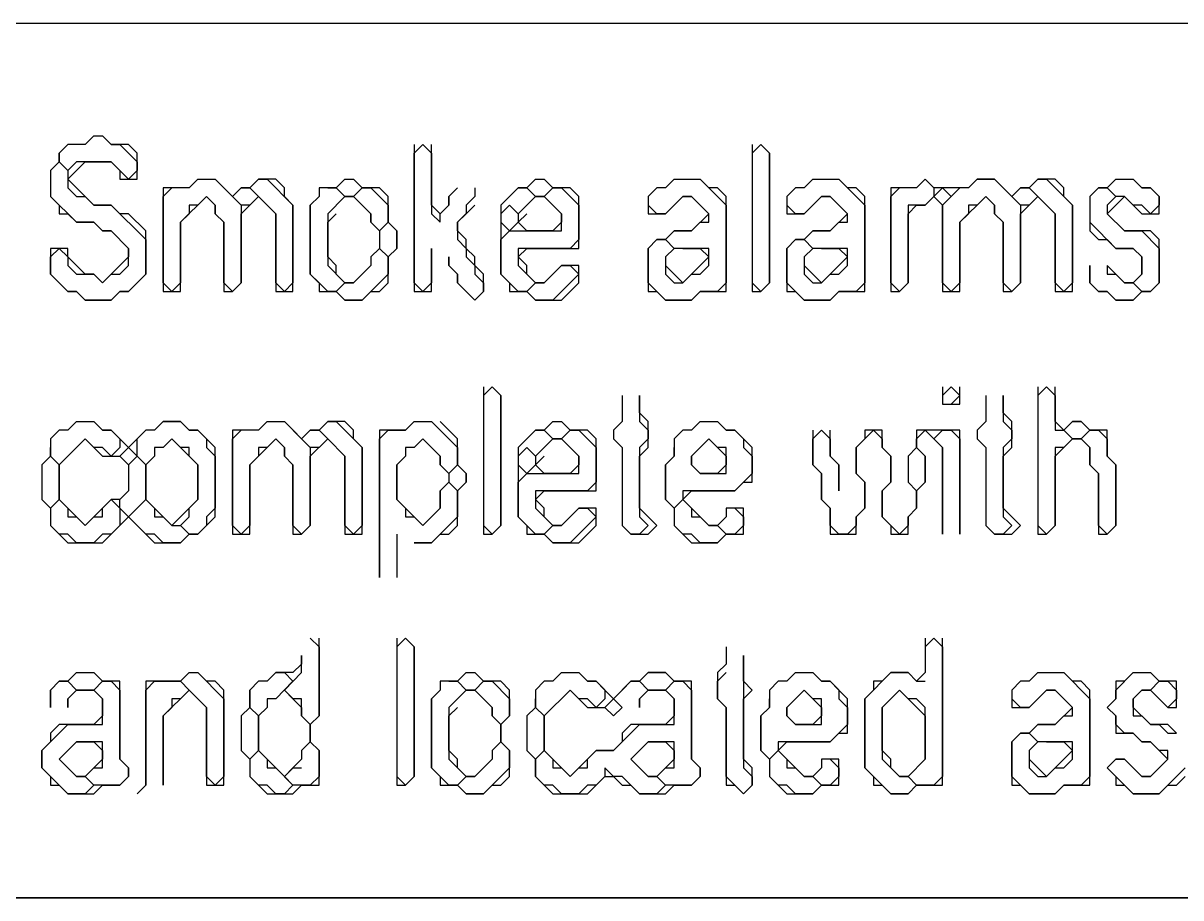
# Model space of a CAD drawing. Header units: metres. Extents: x 29 to 985, y 15 to 633.
# Drawn here: x 257.22 to 283.43, y 56.47 to 76.27 of the extents above; entities that cross this region are included whole.
import ezdxf

# ---------------------------------------------------------------- set-up
doc = ezdxf.new("R2010")
doc.units = ezdxf.units.M
doc.layers.add('ORIGINAL_DRAWING', color=8, linetype='CONTINUOUS')

msp = doc.modelspace()

# ---------------------------------------------------------------- linework, layer by layer
at = {"layer": 'ORIGINAL_DRAWING'}
for points in [[(241.176, 76.078), (241.373, 76.275), (352.353, 76.275), (352.549, 76.078), (352.549, 56.667), (352.353, 56.471), (241.373, 56.471), (241.176, 56.667)], [(241.176, 76.275), (241.176, 56.471), (352.549, 56.471), (352.549, 76.275)], [(258.824, 73.725), (258.627, 73.529), (258.235, 73.529), (258.039, 73.333), (258.039, 73.137), (257.843, 72.941), (257.843, 72.353), (258.039, 72.157), (258.039, 71.961), (258.235, 71.961), (258.431, 71.765), (258.824, 71.765), (259.02, 71.569), (259.216, 71.569), (259.608, 71.176), (259.608, 70.98), (259.02, 70.392), (258.824, 70.588), (258.627, 70.588), (258.235, 70.98), (258.235, 71.176), (257.843, 71.176), (257.843, 70.588), (258.235, 70.196), (258.431, 70.196), (258.627, 70), (259.216, 70), (259.412, 70.196), (259.608, 70.196), (260, 70.588), (260, 71.569), (259.608, 71.961), (259.412, 71.961), (259.216, 72.157), (258.824, 72.157), (258.235, 72.745), (258.627, 73.137), (259.216, 73.137), (259.412, 72.941), (259.412, 72.745), (259.804, 72.745), (259.804, 73.333), (259.608, 73.529), (259.216, 73.529), (259.02, 73.725)], [(258.627, 73.529), (258.824, 73.725), (259.02, 73.725), (259.216, 73.529), (259.412, 73.529), (259.804, 73.137), (259.804, 72.941), (259.608, 72.745), (259.216, 73.137), (258.431, 73.137), (258.235, 72.941), (258.039, 73.137), (258.039, 73.333), (258.235, 73.529)], [(266.078, 73.529), (266.078, 70.196), (266.471, 70.196), (266.471, 71.176), (266.471, 70.392), (266.275, 70.196), (266.078, 70.392), (266.078, 73.333), (266.275, 73.529), (266.471, 73.333), (266.471, 71.961), (266.667, 71.765), (266.667, 71.961), (266.863, 72.157), (266.863, 72.353), (267.059, 72.549), (266.863, 72.353), (266.863, 72.157), (266.667, 71.961), (266.471, 72.157), (266.471, 73.529)], [(273.725, 73.333), (273.922, 73.529), (274.118, 73.333), (274.118, 70.392), (273.922, 70.196), (273.725, 70.392)], [(273.725, 73.529), (273.725, 70.196), (273.922, 70.196), (274.118, 70.392), (274.118, 73.333), (273.922, 73.529)], [(257.843, 72.941), (258.039, 73.137), (258.235, 72.941), (258.235, 72.549), (258.431, 72.353), (258.627, 72.353), (258.824, 72.157), (259.216, 72.157), (260, 71.373), (260, 70.588), (259.608, 70.196), (259.412, 70.196), (259.216, 70), (258.627, 70), (258.431, 70.196), (258.235, 70.196), (257.843, 70.588), (257.843, 70.98), (258.039, 71.176), (258.235, 70.98), (258.235, 70.784), (258.431, 70.588), (258.824, 70.588), (259.02, 70.392), (259.216, 70.588), (259.412, 70.588), (259.608, 70.784), (259.608, 71.176), (259.216, 71.569), (259.02, 71.569), (258.824, 71.765), (258.431, 71.765), (257.843, 72.353)], [(260.98, 72.549), (261.176, 72.745), (261.569, 72.745), (262.157, 72.157), (262.157, 70.392), (261.961, 70.196), (261.765, 70.392), (261.765, 71.765), (261.569, 71.961), (261.569, 72.157), (261.373, 72.353), (261.176, 72.157), (260.98, 72.157), (260.98, 71.961), (260.784, 71.765), (260.784, 70.392), (260.588, 70.196), (260.392, 70.392), (260.392, 72.353), (260.588, 72.549)], [(261.176, 72.745), (260.98, 72.549), (260.392, 72.549), (260.392, 70.196), (260.784, 70.196), (260.784, 71.765), (261.373, 72.353), (261.569, 72.157), (261.569, 71.961), (261.765, 71.765), (261.765, 70.196), (261.961, 70.196), (262.157, 70.392), (262.157, 71.961), (262.549, 72.353), (262.941, 71.961), (262.941, 70.196), (263.333, 70.196), (263.333, 72.157), (263.137, 72.353), (263.137, 72.549), (262.941, 72.745), (262.549, 72.745), (262.353, 72.549), (262.157, 72.549), (261.961, 72.353), (261.569, 72.745)], [(262.353, 72.549), (262.549, 72.745), (262.745, 72.745), (263.333, 72.157), (263.333, 70.392), (263.137, 70.196), (262.941, 70.392), (262.941, 71.961)], [(264.51, 72.745), (264.314, 72.549), (263.922, 72.549), (263.922, 72.353), (263.725, 72.157), (263.725, 70.588), (263.922, 70.392), (263.922, 70.196), (264.314, 70.196), (264.51, 70), (264.902, 70), (265.098, 70.196), (265.294, 70.196), (265.49, 70.392), (265.49, 70.98), (265.686, 71.176), (265.686, 71.569), (265.49, 71.765), (265.49, 72.353), (265.294, 72.549), (264.902, 72.549), (264.706, 72.745)], [(264.314, 72.549), (264.51, 72.745), (264.706, 72.745), (264.902, 72.549), (264.706, 72.353), (264.51, 72.353)], [(268.824, 72.745), (268.627, 72.549), (268.431, 72.549), (268.039, 72.157), (268.039, 70.588), (268.235, 70.392), (268.235, 70.196), (268.627, 70.196), (268.824, 70), (269.412, 70), (269.804, 70.392), (269.804, 70.784), (269.412, 70.784), (269.02, 70.392), (268.824, 70.392), (268.627, 70.588), (268.627, 70.784), (268.431, 70.98), (268.627, 71.176), (269.804, 71.176), (269.804, 72.353), (269.608, 72.549), (269.216, 72.549), (269.02, 72.745)], [(268.627, 72.549), (268.824, 72.745), (269.02, 72.745), (269.216, 72.549), (269.02, 72.353), (268.824, 72.353)], [(271.961, 72.745), (272.549, 72.745), (273.137, 72.157), (273.137, 70.392), (272.941, 70.196), (272.549, 70.196), (272.353, 70), (271.765, 70), (271.373, 70.392), (271.373, 71.176), (271.569, 71.373), (271.765, 71.373), (271.961, 71.176), (271.765, 70.98), (271.765, 70.588), (271.961, 70.392), (272.157, 70.392), (272.353, 70.588), (272.549, 70.588), (272.745, 70.784), (272.745, 71.176), (271.961, 71.176), (271.765, 71.373), (271.961, 71.569), (272.353, 71.569), (272.549, 71.765), (272.745, 71.765), (272.745, 71.961), (272.353, 72.353), (272.157, 72.353), (271.765, 71.961), (271.569, 71.961), (271.373, 72.157)], [(271.961, 72.745), (271.765, 72.549), (271.569, 72.549), (271.373, 72.353), (271.373, 71.961), (271.765, 71.961), (272.157, 72.353), (272.353, 72.353), (272.745, 71.961), (272.353, 71.569), (271.961, 71.569), (271.765, 71.373), (271.569, 71.373), (271.373, 71.176), (271.373, 70.196), (271.569, 70.196), (271.765, 70), (272.353, 70), (272.549, 70.196), (273.137, 70.196), (273.137, 72.353), (272.941, 72.549), (272.745, 72.549), (272.549, 72.745)], [(275.098, 72.745), (275.686, 72.745), (276.275, 72.157), (276.275, 70.392), (276.078, 70.196), (275.686, 70.196), (275.49, 70), (274.902, 70), (274.51, 70.392), (274.51, 71.176), (274.706, 71.373), (274.902, 71.373), (275.098, 71.176), (274.902, 70.98), (274.902, 70.588), (275.098, 70.392), (275.294, 70.392), (275.49, 70.588), (275.686, 70.588), (275.882, 70.784), (275.882, 71.176), (275.098, 71.176), (274.902, 71.373), (275.098, 71.569), (275.49, 71.569), (275.686, 71.765), (275.882, 71.765), (275.882, 71.961), (275.49, 72.353), (275.294, 72.353), (274.902, 71.961), (274.706, 71.961), (274.51, 72.157)], [(275.098, 72.745), (274.902, 72.549), (274.706, 72.549), (274.51, 72.353), (274.51, 71.961), (274.902, 71.961), (275.294, 72.353), (275.49, 72.353), (275.882, 71.961), (275.49, 71.569), (275.098, 71.569), (274.902, 71.373), (274.706, 71.373), (274.51, 71.176), (274.51, 70.196), (274.706, 70.196), (274.902, 70), (275.49, 70), (275.686, 70.196), (276.275, 70.196), (276.275, 72.353), (276.078, 72.549), (275.882, 72.549), (275.686, 72.745)], [(277.451, 72.549), (277.647, 72.745), (277.843, 72.549), (277.843, 72.353), (277.647, 72.157), (277.255, 72.157), (277.255, 70.392), (277.059, 70.196), (276.863, 70.392), (276.863, 72.353), (277.059, 72.549)], [(277.647, 72.745), (277.451, 72.549), (276.863, 72.549), (276.863, 70.196), (277.059, 70.196), (277.255, 70.392), (277.255, 71.961), (277.451, 72.157), (277.647, 72.157), (277.843, 72.353), (278.039, 72.157), (278.039, 70.196), (278.431, 70.196), (278.431, 71.765), (279.02, 72.353), (279.216, 72.157), (279.216, 71.961), (279.412, 71.765), (279.412, 70.196), (279.608, 70.196), (279.804, 70.392), (279.804, 71.961), (280.196, 72.353), (280.588, 71.961), (280.588, 70.196), (280.98, 70.196), (280.98, 72.157), (280.784, 72.353), (280.784, 72.549), (280.588, 72.745), (280.196, 72.745), (280, 72.549), (279.804, 72.549), (279.608, 72.353), (279.216, 72.745), (278.824, 72.745), (278.627, 72.549), (277.843, 72.549)], [(278.627, 72.549), (278.824, 72.745), (279.216, 72.745), (279.804, 72.157), (279.804, 70.392), (279.608, 70.196), (279.412, 70.392), (279.412, 71.765), (279.216, 71.961), (279.216, 72.157), (279.02, 72.353), (278.824, 72.157), (278.627, 72.157), (278.627, 71.961), (278.431, 71.765), (278.431, 70.392), (278.235, 70.196), (278.039, 70.392), (278.039, 72.157), (278.431, 72.549)], [(280, 72.549), (280.196, 72.745), (280.392, 72.745), (280.98, 72.157), (280.98, 70.392), (280.784, 70.196), (280.588, 70.392), (280.588, 71.961)], [(281.961, 72.745), (281.765, 72.549), (281.569, 72.549), (281.373, 72.353), (281.373, 71.569), (281.569, 71.373), (281.765, 71.373), (281.961, 71.176), (282.353, 71.176), (282.549, 70.98), (282.549, 70.588), (282.353, 70.392), (282.157, 70.392), (281.765, 70.784), (281.765, 70.588), (281.961, 70.588), (282.157, 70.392), (282.353, 70.392), (282.549, 70.196), (282.353, 70), (281.961, 70), (281.765, 70.196), (281.569, 70.196), (281.373, 70.392), (281.373, 70.784), (281.373, 70.392), (281.569, 70.196), (281.765, 70.196), (281.961, 70), (282.353, 70), (282.549, 70.196), (282.745, 70.196), (282.941, 70.392), (282.941, 71.373), (282.745, 71.569), (282.157, 71.569), (281.765, 71.961), (282.157, 72.353), (282.549, 71.961), (282.941, 71.961), (282.941, 72.353), (282.745, 72.549), (282.549, 72.549), (282.353, 72.745)], [(281.765, 72.549), (281.961, 72.745), (282.353, 72.745), (282.549, 72.549), (282.745, 72.549), (282.941, 72.353), (282.941, 72.157), (282.745, 71.961), (282.549, 72.157), (282.353, 72.157), (282.157, 72.353), (281.961, 72.353)], [(261.961, 72.353), (262.157, 72.549), (262.353, 72.549), (262.549, 72.353), (262.353, 72.157), (262.157, 72.157)], [(264.118, 72.549), (264.314, 72.549), (264.51, 72.353), (264.118, 71.961), (264.118, 70.784), (264.51, 70.392), (264.314, 70.196), (264.118, 70.196), (263.725, 70.588), (263.725, 72.157)], [(264.314, 72.157), (264.51, 72.353), (264.706, 72.353), (265.098, 71.961), (265.098, 71.765), (265.294, 71.569), (265.294, 71.176), (265.098, 70.98), (265.098, 70.784), (264.706, 70.392), (264.51, 70.392), (264.314, 70.588), (264.314, 70.784), (264.118, 70.98), (264.118, 71.765), (264.314, 71.961)], [(264.706, 72.353), (264.902, 72.549), (265.098, 72.549), (265.49, 72.157), (265.49, 71.765), (265.294, 71.569), (265.098, 71.765), (265.098, 71.961)], [(267.451, 72.549), (267.451, 72.353), (267.255, 72.157), (267.255, 71.961), (267.059, 71.765), (267.059, 71.373), (267.255, 71.176), (267.255, 70.98), (267.451, 70.784), (267.451, 70.588), (267.647, 70.392), (267.647, 70.196), (267.451, 70), (267.059, 70.392), (267.059, 70.588), (266.863, 70.784), (266.863, 70.98), (266.863, 70.784), (267.059, 70.588), (267.059, 70.392), (267.451, 70), (267.647, 70.196), (267.647, 70.588), (267.451, 70.784), (267.451, 70.98), (267.255, 71.176), (267.255, 71.373), (267.059, 71.569), (267.059, 71.765), (267.451, 72.157)], [(269.02, 72.353), (269.216, 72.549), (269.412, 72.549), (269.804, 72.157), (269.804, 71.373), (269.608, 71.176), (268.431, 71.176), (268.431, 70.784), (268.824, 70.392), (268.627, 70.196), (268.431, 70.196), (268.039, 70.588), (268.039, 71.373), (268.235, 71.569), (269.412, 71.569), (269.412, 71.961)], [(268.235, 72.353), (268.431, 72.549), (268.627, 72.549), (268.824, 72.353), (268.431, 71.961), (268.235, 72.157)], [(268.627, 72.157), (268.824, 72.353), (269.02, 72.353), (269.412, 71.961), (269.412, 71.765), (269.216, 71.569), (268.627, 71.569), (268.431, 71.765), (268.627, 71.961)], [(277.843, 72.353), (278.039, 72.549), (278.235, 72.353), (278.039, 72.157)], [(279.608, 72.353), (279.804, 72.549), (280, 72.549), (280.196, 72.353), (280, 72.157), (279.804, 72.157)], [(281.373, 72.353), (281.569, 72.549), (281.765, 72.549), (281.961, 72.353), (281.765, 72.157), (281.765, 71.961), (282.157, 71.569), (282.549, 71.569), (282.941, 71.176), (282.941, 70.392), (282.745, 70.196), (282.549, 70.196), (282.353, 70.392), (282.549, 70.588), (282.549, 70.98), (282.353, 71.176), (281.961, 71.176), (281.373, 71.765)], [(268.039, 71.961), (268.235, 72.157), (268.431, 71.961), (268.431, 71.765), (268.235, 71.569), (268.039, 71.765)], [(265.294, 71.569), (265.49, 71.765), (265.686, 71.569), (265.686, 71.176), (265.49, 70.98), (265.294, 71.176)], [(265.098, 70.98), (265.294, 71.176), (265.49, 70.98), (265.49, 70.588), (264.902, 70), (264.51, 70), (264.314, 70.196), (264.51, 70.392), (264.706, 70.392), (265.098, 70.784)], [(272.157, 71.176), (272.549, 71.176), (272.745, 70.98), (272.157, 70.392), (271.765, 70.784)], [(275.294, 71.176), (275.686, 71.176), (275.882, 70.98), (275.294, 70.392), (274.902, 70.784)], [(269.412, 70.784), (269.608, 70.784), (269.804, 70.588), (269.216, 70), (268.824, 70), (268.627, 70.196), (268.824, 70.392), (269.02, 70.392)], [(267.647, 67.843), (267.843, 68.039), (268.039, 67.843), (268.039, 64.902), (267.843, 64.706), (267.647, 64.902)], [(267.647, 68.039), (267.647, 64.706), (267.843, 64.706), (268.039, 64.902), (268.039, 67.843), (267.843, 68.039)], [(278.039, 67.843), (278.235, 68.039), (278.431, 67.843), (278.235, 67.647)], [(278.039, 68.039), (278.039, 67.647), (278.431, 67.647), (278.431, 68.039)], [(280.196, 67.843), (280.392, 68.039), (280.588, 67.843), (280.588, 67.059), (280.784, 67.059), (280.98, 66.863), (280.784, 66.667), (280.588, 66.667), (280.588, 64.902), (280.392, 64.706), (280.196, 64.902)], [(280.196, 68.039), (280.196, 64.706), (280.392, 64.706), (280.588, 64.902), (280.588, 66.471), (280.98, 66.863), (281.176, 66.863), (281.373, 66.667), (281.373, 66.275), (281.569, 66.078), (281.569, 64.706), (281.765, 64.706), (281.961, 64.902), (281.961, 66.275), (281.765, 66.471), (281.765, 67.059), (281.373, 67.059), (281.176, 67.255), (280.98, 67.255), (280.784, 67.059), (280.588, 67.255), (280.588, 68.039)], [(270.784, 67.843), (270.784, 67.255), (270.588, 67.059), (270.588, 66.863), (270.784, 66.667), (270.784, 64.902), (270.98, 64.706), (271.373, 64.706), (271.569, 64.902), (271.176, 65.294), (271.176, 66.471), (271.373, 66.667), (271.373, 67.255), (271.176, 67.451), (271.176, 67.843), (271.176, 67.255), (271.373, 67.059), (271.373, 66.863), (271.176, 66.667), (271.176, 65.098), (271.373, 64.902), (271.176, 64.706), (270.98, 64.706), (270.784, 64.902)], [(279.02, 67.843), (279.02, 67.255), (278.824, 67.059), (278.824, 66.863), (279.02, 66.667), (279.02, 64.902), (279.216, 64.706), (279.608, 64.706), (279.804, 64.902), (279.412, 65.294), (279.412, 66.471), (279.608, 66.667), (279.608, 67.255), (279.412, 67.451), (279.412, 67.843), (279.412, 67.255), (279.608, 67.059), (279.608, 66.863), (279.412, 66.667), (279.412, 65.098), (279.608, 64.902), (279.412, 64.706), (279.216, 64.706), (279.02, 64.902)], [(258.431, 67.255), (258.235, 67.059), (258.039, 67.059), (257.843, 66.863), (257.843, 66.471), (257.647, 66.275), (257.647, 65.49), (257.843, 65.294), (257.843, 64.902), (258.235, 64.51), (259.02, 64.51), (259.608, 65.098), (260.196, 64.51), (260.784, 64.51), (260.98, 64.706), (261.176, 64.706), (261.569, 65.098), (261.569, 66.667), (261.176, 67.059), (260.98, 67.059), (260.784, 67.255), (260.392, 67.255), (260.196, 67.059), (260, 67.059), (259.608, 66.667), (259.216, 67.059), (259.02, 67.059), (258.824, 67.255)], [(258.431, 67.255), (258.824, 67.255), (259.02, 67.059), (259.216, 67.059), (259.412, 66.863), (259.412, 66.667), (259.216, 66.471), (259.02, 66.667), (258.824, 66.667), (258.627, 66.863), (258.039, 66.275), (257.843, 66.471), (257.843, 66.667)], [(260.196, 67.059), (260.392, 67.255), (260.784, 67.255), (260.98, 67.059), (261.176, 67.059), (261.373, 66.863), (261.373, 66.667), (261.569, 66.471), (261.569, 65.294), (261.373, 65.098), (261.373, 64.902), (261.176, 64.706), (260.98, 64.706), (260.784, 64.902), (260.98, 65.098), (260.98, 65.294), (261.176, 65.49), (261.176, 66.275), (260.98, 66.471), (260.98, 66.667), (260.784, 66.667), (260.588, 66.863), (260.392, 66.667), (260.196, 66.667), (260.196, 66.471), (260, 66.275), (259.804, 66.471), (259.804, 66.863), (260, 67.059)], [(262.549, 67.059), (262.745, 67.255), (263.137, 67.255), (263.725, 66.667), (263.725, 64.902), (263.529, 64.706), (263.333, 64.902), (263.333, 66.275), (263.137, 66.471), (263.137, 66.667), (262.941, 66.863), (262.745, 66.667), (262.549, 66.667), (262.549, 66.471), (262.353, 66.275), (262.353, 64.902), (262.157, 64.706), (261.961, 64.902), (261.961, 66.863), (262.157, 67.059)], [(262.745, 67.255), (262.549, 67.059), (261.961, 67.059), (261.961, 64.706), (262.353, 64.706), (262.353, 66.275), (262.941, 66.863), (263.137, 66.667), (263.137, 66.471), (263.333, 66.275), (263.333, 64.706), (263.529, 64.706), (263.725, 64.902), (263.725, 66.471), (264.118, 66.863), (264.51, 66.471), (264.51, 64.706), (264.902, 64.706), (264.902, 66.667), (264.706, 66.863), (264.706, 67.059), (264.51, 67.255), (264.118, 67.255), (263.922, 67.059), (263.725, 67.059), (263.529, 66.863), (263.137, 67.255)], [(263.922, 67.059), (264.118, 67.255), (264.314, 67.255), (264.902, 66.667), (264.902, 64.902), (264.706, 64.706), (264.51, 64.902), (264.51, 66.471)], [(266.078, 67.255), (265.882, 67.059), (265.294, 67.059), (265.294, 63.725), (265.294, 66.863), (265.49, 67.059), (265.882, 67.059), (266.078, 67.255), (266.471, 67.255), (267.059, 66.667), (267.059, 66.275), (266.863, 66.078), (266.667, 66.275), (266.667, 66.471), (266.275, 66.863), (266.078, 66.667), (265.882, 66.667), (265.882, 66.471), (265.686, 66.275), (265.686, 65.49), (265.882, 65.294), (265.882, 65.098), (266.078, 65.098), (266.275, 64.902), (266.667, 65.294), (266.667, 65.686), (266.863, 65.882), (267.059, 65.686), (267.059, 65.098), (266.471, 64.51), (266.078, 64.51), (266.471, 64.51), (266.667, 64.706), (266.863, 64.706), (267.059, 64.902), (267.059, 65.686), (267.255, 65.882), (267.255, 66.078), (267.059, 66.275), (267.059, 66.863), (266.667, 67.255)], [(269.216, 67.255), (269.02, 67.059), (268.824, 67.059), (268.431, 66.667), (268.431, 65.098), (268.627, 64.902), (268.627, 64.706), (269.02, 64.706), (269.216, 64.51), (269.804, 64.51), (270.196, 64.902), (270.196, 65.294), (269.804, 65.294), (269.412, 64.902), (269.216, 64.902), (269.02, 65.098), (269.02, 65.294), (268.824, 65.49), (269.02, 65.686), (270.196, 65.686), (270.196, 66.863), (270, 67.059), (269.608, 67.059), (269.412, 67.255)], [(269.02, 67.059), (269.216, 67.255), (269.412, 67.255), (269.608, 67.059), (269.412, 66.863), (269.216, 66.863)], [(272.549, 67.255), (272.941, 67.255), (273.137, 67.059), (273.333, 67.059), (273.529, 66.863), (273.529, 66.667), (273.725, 66.471), (273.725, 66.078), (273.333, 65.686), (272.157, 65.686), (272.157, 65.49), (271.961, 65.294), (271.765, 65.49), (271.765, 66.275), (271.961, 66.471), (271.961, 66.667)], [(272.549, 67.255), (272.353, 67.059), (272.157, 67.059), (271.961, 66.863), (271.961, 66.471), (271.765, 66.275), (271.765, 65.49), (271.961, 65.294), (271.961, 64.902), (272.353, 64.51), (272.941, 64.51), (273.137, 64.706), (273.529, 64.706), (273.529, 65.294), (273.137, 65.294), (273.137, 65.098), (272.941, 64.902), (272.745, 64.902), (272.157, 65.49), (272.353, 65.686), (273.333, 65.686), (273.529, 65.882), (273.725, 65.882), (273.725, 66.667), (273.333, 67.059), (273.137, 67.059), (272.941, 67.255)], [(280.784, 67.059), (280.98, 67.255), (281.176, 67.255), (281.373, 67.059), (281.176, 66.863), (280.98, 66.863)], [(258.627, 66.863), (259.02, 66.471), (259.412, 66.471), (259.608, 66.275), (259.608, 65.686), (259.412, 65.49), (259.216, 65.49), (258.627, 64.902), (258.039, 65.49), (258.039, 66.275)], [(260.588, 66.863), (261.176, 66.275), (261.176, 65.49), (260.588, 64.902), (260, 65.49), (260, 66.275)], [(263.529, 66.863), (263.725, 67.059), (263.922, 67.059), (264.118, 66.863), (263.922, 66.667), (263.725, 66.667)], [(266.275, 66.863), (266.667, 66.471), (266.667, 66.275), (266.863, 66.078), (266.863, 65.882), (266.667, 65.686), (266.667, 65.294), (266.275, 64.902), (265.686, 65.49), (265.686, 66.275)], [(269.412, 66.863), (269.608, 67.059), (269.804, 67.059), (270.196, 66.667), (270.196, 65.882), (270, 65.686), (268.824, 65.686), (268.824, 65.294), (269.216, 64.902), (269.02, 64.706), (268.824, 64.706), (268.431, 65.098), (268.431, 65.882), (268.627, 66.078), (269.804, 66.078), (269.804, 66.471)], [(268.627, 66.863), (268.824, 67.059), (269.02, 67.059), (269.216, 66.863), (268.824, 66.471), (268.627, 66.667)], [(269.02, 66.667), (269.216, 66.863), (269.412, 66.863), (269.804, 66.471), (269.804, 66.275), (269.608, 66.078), (269.02, 66.078), (268.824, 66.275), (269.02, 66.471)], [(272.745, 66.863), (273.137, 66.471), (273.137, 66.275), (272.941, 66.078), (272.549, 66.078), (272.353, 66.275), (272.353, 66.471)], [(272.745, 66.863), (272.353, 66.471), (272.353, 66.275), (272.549, 66.078), (273.137, 66.078), (273.137, 66.667), (272.941, 66.667)], [(275.098, 67.059), (275.098, 66.275), (275.294, 66.078), (275.294, 65.49), (275.49, 65.294), (275.49, 64.706), (276.078, 64.706), (276.078, 65.098), (276.275, 65.294), (276.275, 65.882), (276.078, 66.078), (276.078, 66.667), (276.471, 67.059), (276.667, 66.863), (276.667, 66.667), (276.863, 66.471), (276.863, 65.882), (276.667, 65.686), (276.667, 65.098), (276.863, 64.902), (276.863, 64.706), (277.255, 64.706), (277.255, 65.098), (277.451, 65.294), (277.451, 65.686), (277.647, 65.882), (277.647, 66.471), (277.451, 66.667), (277.451, 66.863), (277.647, 67.059), (278.039, 66.667), (278.039, 64.706), (278.039, 66.667), (277.843, 66.863), (278.039, 67.059), (278.235, 67.059), (278.431, 66.863), (278.431, 64.706), (278.431, 67.059), (277.451, 67.059), (277.451, 66.667), (277.255, 66.471), (277.255, 65.882), (277.451, 65.686), (277.451, 65.294), (277.255, 65.098), (277.255, 64.902), (277.059, 64.706), (276.667, 65.098), (276.667, 65.686), (276.863, 65.882), (276.863, 66.471), (276.667, 66.667), (276.667, 67.059), (276.275, 67.059), (276.275, 66.863), (276.078, 66.667), (276.078, 66.078), (276.275, 65.882), (276.275, 65.294), (276.078, 65.098), (276.078, 64.902), (275.882, 64.706), (275.686, 64.706), (275.49, 64.902), (275.49, 65.294), (275.294, 65.49), (275.294, 66.078), (275.098, 66.275), (275.098, 66.863), (275.294, 67.059), (275.49, 66.863), (275.49, 66.471), (275.686, 66.275), (275.686, 65.686), (275.686, 66.275), (275.49, 66.471), (275.49, 67.059)], [(281.176, 66.863), (281.373, 67.059), (281.569, 67.059), (281.765, 66.863), (281.765, 66.471), (281.961, 66.275), (281.961, 64.902), (281.765, 64.706), (281.569, 64.902), (281.569, 66.078), (281.373, 66.275), (281.373, 66.667)], [(259.412, 66.471), (259.608, 66.667), (259.804, 66.471), (259.608, 66.275)], [(268.431, 66.471), (268.627, 66.667), (268.824, 66.471), (268.824, 66.275), (268.627, 66.078), (268.431, 66.275)], [(277.255, 66.471), (277.451, 66.667), (277.647, 66.471), (277.647, 65.882), (277.451, 65.686), (277.255, 65.882)], [(257.647, 66.275), (257.843, 66.471), (258.039, 66.275), (258.039, 65.49), (257.843, 65.294), (257.647, 65.49)], [(259.608, 66.275), (259.804, 66.471), (260, 66.275), (260, 65.49), (259.608, 65.098), (259.412, 65.294), (259.412, 65.49), (259.608, 65.686)], [(266.863, 66.078), (267.059, 66.275), (267.255, 66.078), (267.255, 65.882), (267.059, 65.686), (266.863, 65.882)], [(257.843, 65.294), (258.039, 65.49), (258.235, 65.294), (258.235, 65.098), (258.431, 65.098), (258.627, 64.902), (258.824, 65.098), (259.02, 65.098), (259.02, 65.294), (259.216, 65.49), (259.412, 65.294), (259.412, 64.902), (259.216, 64.706), (259.02, 64.706), (258.824, 64.51), (258.431, 64.51), (258.235, 64.706), (258.039, 64.706), (257.843, 64.902)], [(259.804, 65.294), (260, 65.49), (260.196, 65.294), (260.196, 65.098), (260.392, 65.098), (260.588, 64.902), (260.784, 64.902), (260.98, 64.706), (260.784, 64.51), (260.392, 64.51), (260.196, 64.706), (260, 64.706), (259.804, 64.902)], [(269.804, 65.294), (270, 65.294), (270.196, 65.098), (269.608, 64.51), (269.216, 64.51), (269.02, 64.706), (269.216, 64.902), (269.412, 64.902)], [(271.961, 65.294), (272.157, 65.49), (272.353, 65.294), (272.353, 65.098), (272.549, 65.098), (272.745, 64.902), (272.941, 64.902), (273.137, 64.706), (272.941, 64.51), (272.549, 64.51), (272.353, 64.706), (272.157, 64.706), (271.961, 64.902)], [(273.333, 65.294), (273.529, 65.098), (273.529, 64.902), (273.333, 64.706), (273.137, 64.706), (272.941, 64.902)], [(265.686, 64.706), (265.686, 63.725)], [(263.725, 62.353), (263.922, 62.157), (263.922, 60.588), (263.725, 60.392), (263.529, 60.588), (263.529, 60.98), (263.333, 60.98), (263.137, 61.176), (263.529, 61.569), (263.529, 61.961), (263.529, 61.765), (263.333, 61.569), (262.941, 61.569), (262.745, 61.373), (262.549, 61.373), (262.353, 61.176), (262.353, 60.784), (262.157, 60.588), (262.157, 59.804), (262.353, 59.608), (262.353, 59.216), (262.745, 58.824), (263.333, 58.824), (263.529, 59.02), (263.922, 59.02), (263.922, 59.804), (263.725, 60), (263.725, 60.392), (263.922, 60.588), (263.922, 62.353)], [(265.686, 62.157), (265.882, 62.353), (266.078, 62.157), (266.078, 59.216), (265.882, 59.02), (265.686, 59.216)], [(265.686, 62.353), (265.686, 59.02), (265.882, 59.02), (266.078, 59.216), (266.078, 62.157), (265.882, 62.353)], [(273.137, 62.157), (273.137, 61.765), (272.941, 61.569), (272.941, 60.98), (273.137, 60.784), (273.137, 59.02), (273.333, 59.02), (273.529, 58.824), (273.725, 59.02), (273.725, 59.412), (273.529, 59.608), (273.529, 60.98), (273.725, 61.176), (273.529, 61.373), (273.529, 61.961), (273.529, 59.412), (273.725, 59.216), (273.725, 59.02), (273.529, 58.824), (273.137, 59.216), (273.137, 60.784), (272.941, 60.98), (272.941, 61.373), (273.137, 61.569)], [(277.647, 62.157), (277.843, 62.353), (278.039, 62.157), (278.039, 59.216), (277.843, 59.02), (277.451, 59.02), (277.255, 59.216), (277.647, 59.608), (277.647, 60.784), (277.451, 60.98), (277.255, 60.98), (277.059, 61.176), (276.667, 60.784), (276.667, 59.608), (277.059, 59.216), (277.255, 59.216), (277.451, 59.02), (277.255, 58.824), (276.863, 58.824), (276.275, 59.412), (276.275, 60.98), (276.863, 61.569), (277.255, 61.569), (277.451, 61.373), (277.647, 61.373)], [(277.647, 62.353), (277.647, 61.569), (277.451, 61.373), (277.255, 61.569), (276.863, 61.569), (276.667, 61.373), (276.471, 61.373), (276.471, 61.176), (276.275, 60.98), (276.275, 59.412), (276.471, 59.216), (276.471, 59.02), (276.667, 59.02), (276.863, 58.824), (277.255, 58.824), (277.451, 59.02), (278.039, 59.02), (278.039, 62.353)], [(258.431, 61.569), (258.235, 61.373), (258.039, 61.373), (257.843, 61.176), (257.843, 60.784), (257.843, 61.176), (258.039, 61.373), (258.235, 61.373), (258.431, 61.176), (258.235, 60.98), (258.235, 60.784), (258.235, 60.98), (258.431, 61.176), (258.824, 61.176), (259.02, 60.98), (259.02, 60.588), (258.824, 60.392), (258.039, 60.392), (257.843, 60.196), (257.843, 60), (257.647, 59.804), (257.647, 59.412), (257.843, 59.216), (257.843, 59.02), (258.039, 59.02), (258.235, 58.824), (258.824, 58.824), (259.02, 59.02), (259.412, 59.02), (259.608, 59.216), (259.608, 59.412), (259.412, 59.608), (259.412, 61.373), (259.02, 61.373), (258.824, 61.569)], [(258.824, 61.176), (259.02, 61.373), (259.216, 61.373), (259.412, 61.176), (259.412, 59.608), (259.608, 59.412), (259.608, 59.216), (259.412, 59.02), (258.824, 59.02), (258.627, 59.216), (258.824, 59.412), (259.02, 59.412), (259.02, 60), (258.431, 60), (258.039, 59.608), (258.431, 59.216), (258.627, 59.216), (258.824, 59.02), (258.627, 58.824), (258.235, 58.824), (257.647, 59.412), (257.647, 59.804), (258.235, 60.392), (259.02, 60.392), (259.02, 60.98)], [(258.235, 61.373), (258.431, 61.569), (258.824, 61.569), (259.02, 61.373), (258.824, 61.176), (258.431, 61.176)], [(260.98, 61.569), (260.784, 61.373), (260, 61.373), (260, 59.02), (259.804, 58.824), (260, 59.02), (260, 61.176), (260.196, 61.373), (260.784, 61.373), (260.98, 61.176), (260.784, 60.98), (260.588, 60.98), (260.588, 60.784), (260.392, 60.588), (260.392, 59.02), (260.392, 60.588), (260.98, 61.176), (261.373, 60.784), (261.373, 59.02), (261.765, 59.02), (261.765, 61.176), (261.569, 61.373), (261.373, 61.373), (261.176, 61.569)], [(260.784, 61.373), (260.98, 61.569), (261.176, 61.569), (261.765, 60.98), (261.765, 59.216), (261.569, 59.02), (261.373, 59.216), (261.373, 60.784)], [(262.745, 61.373), (262.941, 61.569), (263.137, 61.569), (263.333, 61.373), (262.941, 60.98), (262.745, 60.98), (262.745, 60.784), (262.549, 60.588), (262.353, 60.784), (262.353, 61.176), (262.549, 61.373)], [(267.255, 61.569), (267.059, 61.373), (266.667, 61.373), (266.667, 61.176), (266.471, 60.98), (266.471, 59.412), (266.667, 59.216), (266.667, 59.02), (267.059, 59.02), (267.255, 58.824), (267.647, 58.824), (267.843, 59.02), (268.039, 59.02), (268.235, 59.216), (268.235, 59.804), (268.039, 60), (268.039, 60.392), (268.235, 60.588), (268.235, 61.176), (268.039, 61.373), (267.647, 61.373), (267.451, 61.569)], [(266.863, 61.373), (267.059, 61.373), (267.255, 61.176), (266.863, 60.784), (266.863, 59.608), (267.255, 59.216), (267.059, 59.02), (266.863, 59.02), (266.471, 59.412), (266.471, 60.98)], [(267.059, 61.373), (267.255, 61.569), (267.451, 61.569), (267.647, 61.373), (267.451, 61.176), (267.255, 61.176)], [(267.451, 61.176), (267.647, 61.373), (267.843, 61.373), (268.235, 60.98), (268.235, 60.588), (268.039, 60.392), (267.843, 60.588), (267.843, 60.784)], [(269.412, 61.569), (269.216, 61.373), (269.02, 61.373), (268.824, 61.176), (268.824, 60.784), (268.627, 60.588), (268.627, 59.804), (268.824, 59.608), (268.824, 59.216), (269.216, 58.824), (270, 58.824), (270.392, 59.216), (270.588, 59.216), (270.784, 59.02), (270.98, 59.02), (271.176, 58.824), (271.765, 58.824), (271.961, 59.02), (272.353, 59.02), (272.549, 59.216), (272.549, 59.412), (272.353, 59.608), (272.353, 61.373), (271.961, 61.373), (271.765, 61.569), (271.373, 61.569), (271.176, 61.373), (270.98, 61.373), (270.588, 60.98), (270.196, 61.373), (270, 61.373), (269.804, 61.569)], [(269.412, 61.569), (269.804, 61.569), (270, 61.373), (270.196, 61.373), (270.392, 61.176), (270.392, 60.98), (270.196, 60.784), (270, 60.98), (269.804, 60.98), (269.608, 61.176), (269.02, 60.588), (268.824, 60.784), (268.824, 60.98)], [(271.765, 61.176), (271.961, 61.373), (272.157, 61.373), (272.353, 61.176), (272.353, 59.608), (272.549, 59.412), (272.549, 59.216), (272.353, 59.02), (271.765, 59.02), (271.569, 59.216), (271.765, 59.412), (271.961, 59.412), (271.961, 60), (271.373, 60), (270.98, 59.608), (271.373, 59.216), (271.569, 59.216), (271.765, 59.02), (271.569, 58.824), (271.176, 58.824), (270.784, 59.216), (270.588, 59.216), (270.392, 59.412), (270.392, 59.216), (270.196, 59.02), (270, 59.02), (269.804, 58.824), (269.412, 58.824), (269.216, 59.02), (269.02, 59.02), (268.824, 59.216), (268.824, 59.608), (269.02, 59.804), (269.216, 59.608), (269.216, 59.412), (269.412, 59.412), (269.608, 59.216), (269.804, 59.412), (270, 59.412), (270, 59.608), (270.196, 59.804), (270.588, 59.804), (271.176, 60.392), (271.961, 60.392), (271.961, 60.98)], [(270.784, 61.176), (270.98, 61.373), (271.176, 61.373), (271.373, 61.176), (271.176, 60.98), (271.176, 60.784), (271.176, 60.98), (271.373, 61.176), (271.765, 61.176), (271.961, 60.98), (271.961, 60.588), (271.765, 60.392), (270.98, 60.392), (270.784, 60.196), (270.784, 60), (270.588, 59.804), (270.196, 59.804), (269.608, 59.216), (269.02, 59.804), (269.02, 60.588), (269.608, 61.176), (270, 60.784), (270.392, 60.784), (270.588, 60.588), (270.784, 60.784)], [(271.176, 61.373), (271.373, 61.569), (271.765, 61.569), (271.961, 61.373), (271.765, 61.176), (271.373, 61.176)], [(274.706, 61.569), (275.098, 61.569), (275.294, 61.373), (275.49, 61.373), (275.686, 61.176), (275.686, 60.98), (275.882, 60.784), (275.882, 60.392), (275.49, 60), (274.314, 60), (274.314, 59.804), (274.118, 59.608), (273.922, 59.804), (273.922, 60.588), (274.118, 60.784), (274.118, 60.98)], [(274.706, 61.569), (274.51, 61.373), (274.314, 61.373), (274.118, 61.176), (274.118, 60.784), (273.922, 60.588), (273.922, 59.804), (274.118, 59.608), (274.118, 59.216), (274.51, 58.824), (275.098, 58.824), (275.294, 59.02), (275.686, 59.02), (275.686, 59.608), (275.294, 59.608), (275.294, 59.412), (275.098, 59.216), (274.902, 59.216), (274.314, 59.804), (274.51, 60), (275.49, 60), (275.686, 60.196), (275.882, 60.196), (275.882, 60.98), (275.49, 61.373), (275.294, 61.373), (275.098, 61.569)], [(280.196, 61.569), (280.784, 61.569), (281.373, 60.98), (281.373, 59.216), (281.176, 59.02), (280.784, 59.02), (280.588, 58.824), (280, 58.824), (279.608, 59.216), (279.608, 60), (279.804, 60.196), (280, 60.196), (280.196, 60), (280, 59.804), (280, 59.412), (280.196, 59.216), (280.392, 59.216), (280.588, 59.412), (280.784, 59.412), (280.98, 59.608), (280.98, 60), (280.196, 60), (280, 60.196), (280.196, 60.392), (280.588, 60.392), (280.784, 60.588), (280.98, 60.588), (280.98, 60.784), (280.588, 61.176), (280.392, 61.176), (280, 60.784), (279.804, 60.784), (279.608, 60.98)], [(280.196, 61.569), (280, 61.373), (279.804, 61.373), (279.608, 61.176), (279.608, 60.784), (280, 60.784), (280.392, 61.176), (280.588, 61.176), (280.98, 60.784), (280.588, 60.392), (280.196, 60.392), (280, 60.196), (279.804, 60.196), (279.608, 60), (279.608, 59.02), (279.804, 59.02), (280, 58.824), (280.588, 58.824), (280.784, 59.02), (281.373, 59.02), (281.373, 61.176), (281.176, 61.373), (280.98, 61.373), (280.784, 61.569)], [(282.353, 61.569), (282.157, 61.373), (281.961, 61.373), (281.961, 60.98), (281.765, 60.784), (281.961, 60.588), (281.961, 60.196), (282.353, 60.196), (282.549, 60), (282.745, 60), (283.137, 59.608), (282.745, 59.216), (282.549, 59.216), (282.157, 59.608), (281.961, 59.608), (281.765, 59.412), (281.961, 59.216), (281.961, 59.02), (282.157, 59.02), (282.353, 58.824), (282.941, 58.824), (283.137, 59.02), (283.333, 59.02), (283.529, 59.216)], [(283.529, 59.412), (282.941, 58.824), (282.353, 58.824), (281.765, 59.412), (281.961, 59.608), (282.157, 59.608), (282.549, 59.216), (282.745, 59.216), (283.137, 59.608), (283.137, 59.804), (282.941, 59.804), (282.745, 60), (282.549, 60), (282.353, 60.196), (282.157, 60.196), (281.961, 60.392), (281.961, 60.588), (281.765, 60.784), (281.961, 60.98), (281.961, 61.176), (282.353, 61.569), (282.745, 61.569), (282.941, 61.373), (282.745, 61.176), (282.549, 61.176), (282.353, 60.98), (282.353, 60.588), (282.549, 60.588), (282.745, 60.392), (282.941, 60.392), (283.137, 60.196), (283.333, 60.196), (283.137, 60.392), (282.745, 60.392), (282.353, 60.784), (282.353, 60.98), (282.549, 61.176), (282.745, 61.176), (283.137, 60.784), (283.333, 60.784), (283.333, 61.373), (282.941, 61.373), (282.745, 61.569)], [(282.745, 61.176), (282.941, 61.373), (283.137, 61.373), (283.333, 61.176), (283.333, 60.98), (283.137, 60.784)], [(263.137, 61.176), (263.529, 60.784), (263.529, 60.588), (263.725, 60.392), (263.725, 60), (263.529, 59.804), (263.529, 59.608), (263.137, 59.216), (262.549, 59.804), (262.549, 60.588)], [(267.059, 60.98), (267.255, 61.176), (267.451, 61.176), (267.843, 60.784), (267.843, 60.588), (268.039, 60.392), (268.039, 60), (267.843, 59.804), (267.843, 59.608), (267.451, 59.216), (267.255, 59.216), (267.059, 59.412), (267.059, 59.608), (266.863, 59.804), (266.863, 60.588), (267.059, 60.784)], [(274.902, 61.176), (275.294, 60.784), (275.294, 60.588), (275.098, 60.392), (274.706, 60.392), (274.51, 60.588), (274.51, 60.784)], [(274.902, 61.176), (274.51, 60.784), (274.51, 60.588), (274.706, 60.392), (275.294, 60.392), (275.294, 60.98), (275.098, 60.98)], [(277.059, 61.176), (277.647, 60.588), (277.647, 59.608), (277.255, 59.216), (277.059, 59.216), (276.863, 59.412), (276.863, 59.608), (276.667, 59.804), (276.667, 60.784)], [(270.392, 60.784), (270.588, 60.98), (270.784, 60.784), (270.588, 60.588)], [(262.157, 60.588), (262.353, 60.784), (262.549, 60.588), (262.549, 59.804), (262.353, 59.608), (262.157, 59.804)], [(268.627, 60.588), (268.824, 60.784), (269.02, 60.588), (269.02, 59.804), (268.824, 59.608), (268.627, 59.804)], [(258.431, 60), (258.824, 60), (259.02, 59.804), (259.02, 59.608), (258.627, 59.216), (258.431, 59.216), (258.039, 59.608)], [(262.353, 59.608), (262.549, 59.804), (262.745, 59.608), (262.745, 59.412), (262.941, 59.412), (263.333, 59.02), (263.137, 58.824), (262.941, 58.824), (262.745, 59.02), (262.549, 59.02), (262.353, 59.216)], [(263.529, 59.804), (263.725, 60), (263.922, 59.804), (263.922, 59.216), (263.725, 59.02), (263.333, 59.02), (263.137, 59.216), (263.333, 59.412), (263.529, 59.412)], [(267.843, 59.804), (268.039, 60), (268.235, 59.804), (268.235, 59.412), (267.647, 58.824), (267.255, 58.824), (267.059, 59.02), (267.255, 59.216), (267.451, 59.216), (267.843, 59.608)], [(271.373, 60), (271.765, 60), (271.961, 59.804), (271.961, 59.608), (271.569, 59.216), (271.373, 59.216), (270.98, 59.608)], [(274.118, 59.608), (274.314, 59.804), (274.51, 59.608), (274.51, 59.412), (274.706, 59.412), (274.902, 59.216), (275.098, 59.216), (275.294, 59.02), (275.098, 58.824), (274.706, 58.824), (274.51, 59.02), (274.314, 59.02), (274.118, 59.216)], [(280.392, 60), (280.784, 60), (280.98, 59.804), (280.392, 59.216), (280, 59.608)], [(275.49, 59.608), (275.686, 59.412), (275.686, 59.216), (275.49, 59.02), (275.294, 59.02), (275.098, 59.216)]]:
    msp.add_lwpolyline(points, dxfattribs=at)

doc.saveas('drawing.dxf')
